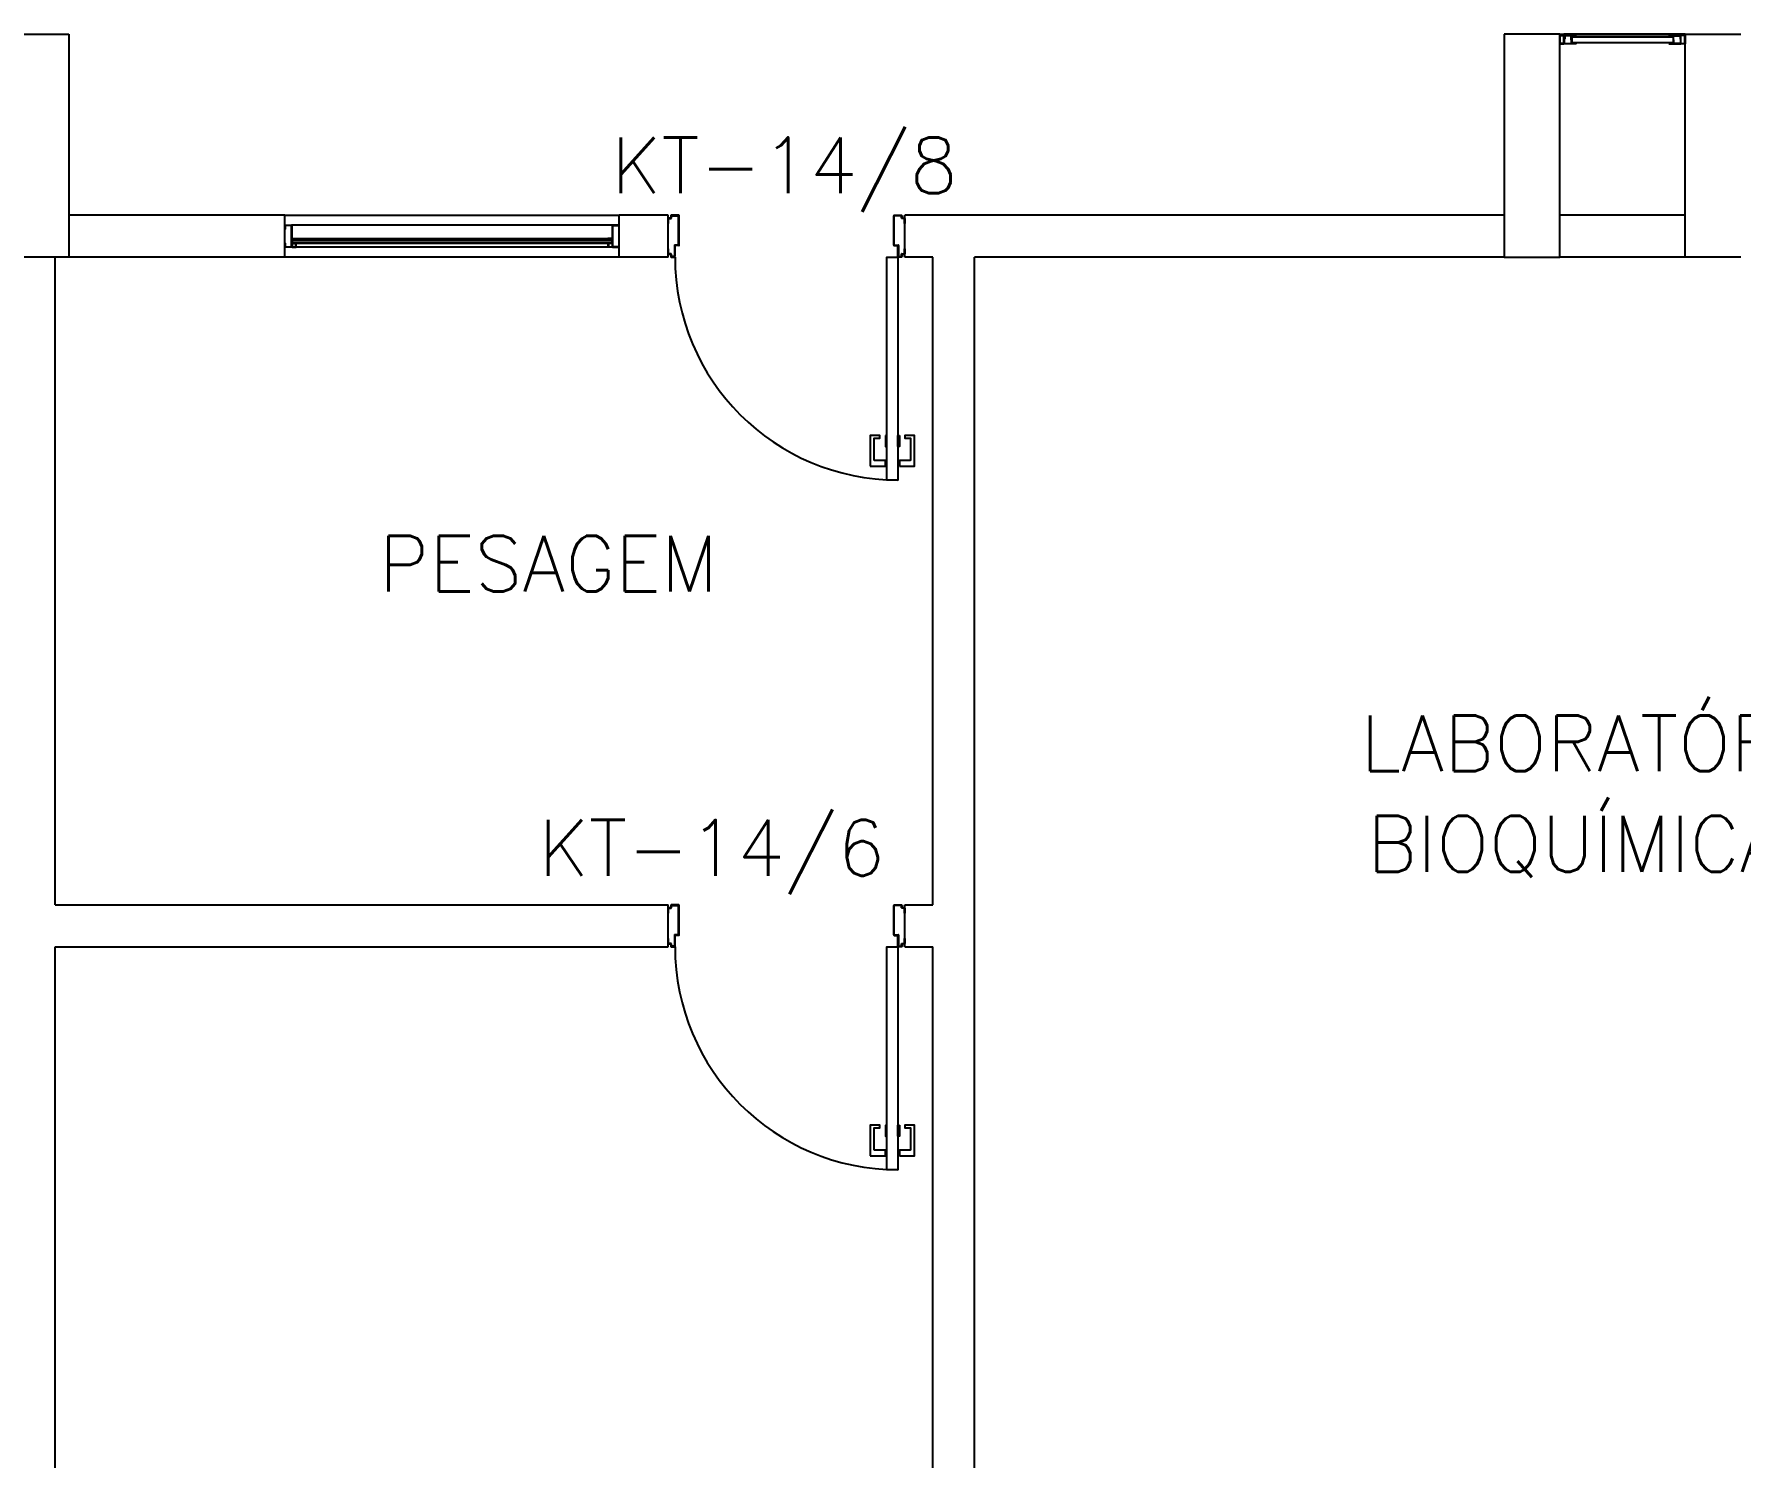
# Model space of a CAD drawing. Header units: millimetres. Extents: x 2686 to 2939, y 1294 to 1441.
# Drawn here: x 2816.2 to 2822.32, y 1426.54 to 1431.65 of the extents above; entities that cross this region are included whole.
import ezdxf

# ---------------------------------------------------------------- set-up
doc = ezdxf.new("R2010")
doc.units = ezdxf.units.MM
for name, color, linetype in [('AR-ALV', 2, 'Continuous'), ('AR-ESQ', 1, 'Continuous'), ('AR-ESTC', 3, 'Continuous'), ('AR-PEITORIL', 1, 'Continuous'), ('AR-PORTA', 1, 'Continuous'), ('DT-ESQ-BAGUETE-C', 1, 'Continuous'), ('DT-ESQ-BAGUETE-V', 1, 'Continuous'), ('DT-ESQ-CHAPA DOBRADA-V', 1, 'Continuous'), ('DT-ESQ-MARCO-V', 1, 'Continuous'), ('DT-ESQ-PERFIL CADEIRA-C', 2, 'Continuous'), ('DT-ESQ-PERFIL CADEIRA-V', 2, 'Continuous'), ('DT-ESQ-PERFIL U-C', 2, 'Continuous'), ('DT-ESQ-VENEZIANA-C', 1, 'Continuous'), ('DT-ESQ-VENEZIANA-V', 1, 'Continuous'), ('DT-ESQ-VIDRO-C', 2, 'Continuous'), ('DT-TXTMOD', 1, 'Continuous'), ('ENDEREÇO', 2, 'Continuous'), ('maçaneta', 1, 'Continuous'), ('mov', 1, 'Continuous'), ('PM-PERFIL U-C', 2, 'Continuous'), ('pm1', 2, 'Continuous'), ('TEXTO', 2, 'Continuous')]:
    doc.layers.add(name, color=color, linetype=linetype)
doc.styles.add('S10', font='simplex.shx', dxfattribs={"height": 0.1})
doc.styles.add('UNB-100', font='simplex.shx', dxfattribs={"height": 0.2})
doc.styles.add('UNB1-100', font='simplex.shx', dxfattribs={"height": 0.2})

# ---------------------------------------------------------------- blocks, each defined once
blk = doc.blocks.new('EF01-P')
at = {"layer": 'DT-ESQ-BAGUETE-C', "ltscale": 0.1}
for points in [[(0.0015, 0.035), (0.015, 0.035), (0.015, 0.0335), (0.0015, 0.0335), (0.0015, 0.005), (0.015, 0.005), (0.015, 0.0035), (0.0015, 0.0035, -0.414214), (0, 0.005), (0, 0.0335, -0.414214)], [(0.4485, 0.035), (0.435, 0.035), (0.435, 0.0335), (0.4485, 0.0335), (0.4485, 0.005), (0.435, 0.005), (0.435, 0.0035), (0.4485, 0.0035, 0.414214), (0.45, 0.005), (0.45, 0.0335, 0.414214)]]:
    blk.add_lwpolyline(points, format="xyb", close=True, dxfattribs=at)
at = {"layer": 'DT-ESQ-PERFIL CADEIRA-C', "ltscale": 0.1}
for points in [[(0.01, 0.0015), (0.01, 0.003), (0.0015, 0.003, 1), (0.0015, 0), (0.015, 0, 0.414214), (0.0165, 0.0015), (0.0165, 0.0335), (0.043, 0.0335)], [(0.043, 0.0065), (0.018, 0.0065), (0.018, 0.0165), (0.0165, 0.0165), (0.0165, 0.0065, 0.414214), (0.018, 0.005), (0.043, 0.005), (0.0565, 0.005, 1), (0.0565, 0.008), (0.043, 0.008), (0.043, 0.02), (0.043, 0.032), (0.0565, 0.032, 1), (0.0565, 0.035), (0.043, 0.035), (0.0165, 0.035, 0.414214), (0.015, 0.0335), (0.015, 0.0015), (0.0015, 0.0015)], [(0.0415, 0.02), (0.0415, 0.032, -0.414214), (0.043, 0.0335), (0.0565, 0.0335)], [(0.0415, 0.02), (0.0415, 0.008, 0.414214), (0.043, 0.0065), (0.0565, 0.0065)], [(0.407, 0.0065), (0.432, 0.0065), (0.432, 0.0165), (0.4335, 0.0165), (0.4335, 0.0065, -0.414214), (0.432, 0.005), (0.407, 0.005), (0.3935, 0.005, -1), (0.3935, 0.008), (0.407, 0.008), (0.407, 0.02), (0.407, 0.032), (0.3935, 0.032, -1), (0.3935, 0.035), (0.407, 0.035), (0.4335, 0.035, -0.414214), (0.435, 0.0335), (0.435, 0.0015), (0.4485, 0.0015)], [(0.4085, 0.02), (0.4085, 0.032, 0.414214), (0.407, 0.0335), (0.3935, 0.0335)], [(0.4085, 0.02), (0.4085, 0.008, -0.414214), (0.407, 0.0065), (0.3935, 0.0065)], [(0.44, 0.0015), (0.44, 0.003), (0.4485, 0.003, -1), (0.4485, 0), (0.435, 0, -0.414214), (0.4335, 0.0015), (0.4335, 0.0335), (0.407, 0.0335)]]:
    blk.add_lwpolyline(points, format="xyb", dxfattribs=at)
at = {"layer": 'DT-ESQ-PERFIL CADEIRA-V', "ltscale": 0.1}
blk.add_line((0.015, 0), (0.435, 0), dxfattribs=at)
at = {"layer": 'DT-ESQ-VENEZIANA-C', "ltscale": 0.1}
for p, q in [((0.043, 0.0105), (0.407, 0.0105)), ((0.043, 0.009), (0.407, 0.009))]:
    blk.add_line(p, q, dxfattribs=at)
at = {"layer": 'DT-ESQ-VENEZIANA-V', "ltscale": 0.1}
blk.add_line((0.043, 0.031), (0.407, 0.031), dxfattribs=at)
blk = doc.blocks.new('EF05B-P')
at = {"layer": 'DT-ESQ-BAGUETE-C', "ltscale": 0.1}
for points in [[(0.039, -0.05), (0.0255, -0.05), (0.0255, -0.0485), (0.039, -0.0485), (0.039, -0.0365), (0.0255, -0.0365), (0.0255, -0.035), (0.039, -0.035, -0.414214), (0.0405, -0.0365), (0.0405, -0.0485, -0.414214)], [(1.161, -0.05), (1.1745, -0.05), (1.1745, -0.0485), (1.161, -0.0485), (1.161, -0.0365), (1.1745, -0.0365), (1.1745, -0.035), (1.161, -0.035, 0.414214), (1.1595, -0.0365), (1.1595, -0.0485, 0.414214)]]:
    blk.add_lwpolyline(points, format="xyb", close=True, dxfattribs=at)
at = {"layer": 'DT-ESQ-BAGUETE-V', "ltscale": 0.1}
blk.add_line((1.161, -0.05), (0.039, -0.05), dxfattribs=at)
at = {"layer": 'DT-ESQ-CHAPA DOBRADA-V', "ltscale": 0.1}
blk.add_line((1.16, -0.067), (0.04, -0.067), dxfattribs=at)
at = {"layer": 'DT-ESQ-MARCO-V', "ltscale": 0.1}
for p, q in [((0.0235, -0.035), (1.1765, -0.035)), ((0.0235, -0.115), (1.1765, -0.115))]:
    blk.add_line(p, q, dxfattribs=at)
at = {"layer": 'DT-ESQ-PERFIL U-C', "ltscale": 0.1}
for points in [[(0.025, -0.0655), (0.025, -0.0655, 0.414214), (0.0235, -0.067), (0.0235, -0.1135), (0.0015, -0.1135), (0.0015, -0.1), (0, -0.1), (0, -0.1135, 0.414214), (0.0015, -0.115), (0.0235, -0.115, 0.414214), (0.025, -0.1135), (0.025, -0.067), (0.04, -0.067, 1), (0.04, -0.064), (0.025, -0.064), (0.025, -0.0365, 0.414214), (0.0235, -0.035), (0.0015, -0.035, 0.414214), (0, -0.0365), (0, -0.05), (0.0015, -0.05), (0.0015, -0.0365), (0.0235, -0.0365), (0.0235, -0.064, 0.414214), (0.025, -0.0655), (0.04, -0.0655)], [(1.175, -0.0655), (1.175, -0.0655, -0.414214), (1.1765, -0.067), (1.1765, -0.1135), (1.1985, -0.1135), (1.1985, -0.1), (1.2, -0.1), (1.2, -0.1135, -0.414214), (1.1985, -0.115), (1.1765, -0.115, -0.414214), (1.175, -0.1135), (1.175, -0.067), (1.16, -0.067, -1), (1.16, -0.064), (1.175, -0.064), (1.175, -0.0365, -0.414214), (1.1765, -0.035), (1.1985, -0.035, -0.414214), (1.2, -0.0365), (1.2, -0.05), (1.1985, -0.05), (1.1985, -0.0365), (1.1765, -0.0365), (1.1765, -0.064, -0.414214), (1.175, -0.0655), (1.16, -0.0655)]]:
    blk.add_lwpolyline(points, format="xyb", dxfattribs=at)
at = {"layer": 'DT-ESQ-VIDRO-C', "ltscale": 0.1}
blk.add_lwpolyline([(0.027, -0.062), (0.027, -0.052), (1.173, -0.052), (1.173, -0.062)], close=True, dxfattribs=at)
at = {"layer": 'DT-TXTMOD', "ltscale": 0.1, "style": 'S10', "flags": 3}
blk.add_attdef('EF05B', (0.05, 0), '', height=0.1, dxfattribs=at)
blk = doc.blocks.new('PM3B')
at = {"layer": 'maçaneta'}
for points in [[(0.02, 0.9), (-0.035, 0.9), (-0.035, 0.79), (0, 0.79), (0, 0.8), (-0.02, 0.8), (-0.02, 0.8785, -0.414214), (-0.0185, 0.88), (0.02, 0.88)], [(0.125, 0.9), (0.07, 0.9), (0.07, 0.88), (0.1085, 0.88, -0.414214), (0.11, 0.8785), (0.11, 0.8), (0.09, 0.8), (0.09, 0.79), (0.125, 0.79)]]:
    blk.add_lwpolyline(points, format="xyb", close=True, dxfattribs=at)
for points in [[(0.02, 0.79), (0.02, 0.83), (0.025, 0.83), (0.025, 0.79)], [(0.07, 0.79), (0.07, 0.83), (0.065, 0.83), (0.065, 0.79)]]:
    blk.add_lwpolyline(points, close=True, dxfattribs=at)
at = {"layer": 'mov'}
blk.add_arc((0.025, 0.15), 0.8, 0, 90, dxfattribs=at)
at = {"layer": 'PM-PERFIL U-C'}
for p, q in [((0, 0.12), (0, 0.1385)), ((0.0015, 0.14), (0.01, 0.14)), ((0.002, 0.138), (0.002, 0.12)), ((0.0105, 0.138), (0.002, 0.138)), ((0.01, 0.14), (0.01, 0.1485)), ((0.0115, 0.15), (0.0235, 0.15)), ((0.012, 0.148), (0.012, 0.1395)), ((0.023, 0.148), (0.012, 0.148)), ((0.023, 0.1085), (0.023, 0.148)), ((0.025, 0.1485), (0.025, 0.109)), ((0.825, 0.1485), (0.825, 0.109)), ((0.8385, 0.15), (0.8265, 0.15)), ((0.827, 0.148), (0.838, 0.148)), ((0.827, 0.1085), (0.827, 0.148)), ((0.838, 0.148), (0.838, 0.1395)), ((0.8395, 0.138), (0.848, 0.138)), ((0.84, 0.14), (0.84, 0.1485)), ((0.8485, 0.14), (0.84, 0.14)), ((0.848, 0.138), (0.848, 0.12)), ((0.85, 0.12), (0.85, 0.1385)), ((0.002, 0.12), (0, 0.12)), ((0.038, 0.107), (0.0245, 0.107)), ((0.0385, 0.109), (0.025, 0.109)), ((0.038, 0.107), (0.038, 0.002)), ((0.04, 0.1075), (0.04, 0.0015)), ((0.81, 0.1075), (0.81, 0.0015)), ((0.8115, 0.109), (0.825, 0.109)), ((0.812, 0.107), (0.8255, 0.107)), ((0.812, 0.107), (0.812, 0.002)), ((0.848, 0.12), (0.85, 0.12)), ((0, 0.03), (0.002, 0.03)), ((0, 0.0115), (0, 0.03)), ((0.01, 0.01), (0.0015, 0.01)), ((0.002, 0.03), (0.002, 0.012)), ((0.002, 0.012), (0.0105, 0.012)), ((0.01, 0.0015), (0.01, 0.01)), ((0.0385, 0), (0.0115, 0)), ((0.012, 0.0105), (0.012, 0.002)), ((0.012, 0.002), (0.038, 0.002)), ((0.8115, 0), (0.8385, 0)), ((0.838, 0.002), (0.812, 0.002)), ((0.838, 0.0105), (0.838, 0.002)), ((0.848, 0.012), (0.8395, 0.012)), ((0.84, 0.0015), (0.84, 0.01)), ((0.84, 0.01), (0.8485, 0.01)), ((0.85, 0.03), (0.848, 0.03)), ((0.848, 0.03), (0.848, 0.012)), ((0.85, 0.0115), (0.85, 0.03))]:
    blk.add_line(p, q, dxfattribs=at)
for centre, start, end in [((0.0015, 0.1385), 90, 180), ((0.0115, 0.1485), 90, 180), ((0.0105, 0.1395), 270, 0), ((0.0235, 0.1485), 360, 90), ((0.8265, 0.1485), 90, 180), ((0.8395, 0.1395), 180, 270), ((0.8385, 0.1485), 0, 90), ((0.8485, 0.1385), 0, 90), ((0.0245, 0.1085), 180, 270), ((0.0385, 0.1075), 0, 90), ((0.8115, 0.1075), 90, 180), ((0.8255, 0.1085), 270, 0), ((0.0015, 0.0115), 180, 270), ((0.0115, 0.0015), 180, 270), ((0.0105, 0.0105), 0, 90), ((0.0385, 0.0015), 269.93864, 0), ((0.8115, 0.0015), 180, 270.06136), ((0.8395, 0.0105), 90, 180), ((0.8385, 0.0015), 270, 0), ((0.8485, 0.0115), 270, 0)]:
    blk.add_arc(centre, 0.0015, start, end, dxfattribs=at)
at = {"layer": 'pm1'}
blk.add_lwpolyline([(0.065, 0.95), (0.065, 0.15), (0.025, 0.15), (0.025, 0.95)], close=True, dxfattribs=at)
blk = doc.blocks.new('PM3')
at = {"layer": 'maçaneta'}
for points in [[(0.02, 0.825), (-0.035, 0.825), (-0.035, 0.715), (0, 0.715), (0, 0.725), (-0.02, 0.725), (-0.02, 0.8035, -0.414214), (-0.0185, 0.805), (0.02, 0.805)], [(0.125, 0.825), (0.07, 0.825), (0.07, 0.805), (0.1085, 0.805, -0.414214), (0.11, 0.8035), (0.11, 0.725), (0.09, 0.725), (0.09, 0.715), (0.125, 0.715)]]:
    blk.add_lwpolyline(points, format="xyb", close=True, dxfattribs=at)
for points in [[(0.02, 0.715), (0.02, 0.755), (0.025, 0.755), (0.025, 0.715)], [(0.07, 0.715), (0.07, 0.755), (0.065, 0.755), (0.065, 0.715)]]:
    blk.add_lwpolyline(points, close=True, dxfattribs=at)
at = {"layer": 'mov'}
blk.add_arc((0.025, 0.075), 0.8, 0, 90, dxfattribs=at)
at = {"layer": 'PM-PERFIL U-C'}
for p, q in [((0, 0.045), (0, 0.0635)), ((0.0015, 0.065), (0.01, 0.065)), ((0.002, 0.063), (0.002, 0.045)), ((0.0105, 0.063), (0.002, 0.063)), ((0.01, 0.065), (0.01, 0.0735)), ((0.0115, 0.075), (0.0235, 0.075)), ((0.012, 0.073), (0.012, 0.0645)), ((0.023, 0.073), (0.012, 0.073)), ((0.023, 0.0335), (0.023, 0.073)), ((0.025, 0.0735), (0.025, 0.034)), ((0.825, 0.0735), (0.825, 0.034)), ((0.8385, 0.075), (0.8265, 0.075)), ((0.827, 0.073), (0.838, 0.073)), ((0.827, 0.0335), (0.827, 0.073)), ((0.838, 0.073), (0.838, 0.0645)), ((0.8395, 0.063), (0.848, 0.063)), ((0.84, 0.065), (0.84, 0.0735)), ((0.8485, 0.065), (0.84, 0.065)), ((0.848, 0.063), (0.848, 0.045)), ((0.85, 0.045), (0.85, 0.0635)), ((0.002, 0.045), (0, 0.045)), ((0.038, 0.032), (0.0245, 0.032)), ((0.0385, 0.034), (0.025, 0.034)), ((0.038, 0.032), (0.038, -0.073)), ((0.04, 0.0325), (0.04, -0.0735)), ((0.81, 0.0325), (0.81, -0.0735)), ((0.8115, 0.034), (0.825, 0.034)), ((0.812, 0.032), (0.8255, 0.032)), ((0.812, 0.032), (0.812, -0.073)), ((0.848, 0.045), (0.85, 0.045)), ((0, -0.045), (0.002, -0.045)), ((0, -0.0635), (0, -0.045)), ((0.002, -0.045), (0.002, -0.063)), ((0.85, -0.045), (0.848, -0.045)), ((0.848, -0.045), (0.848, -0.063)), ((0.85, -0.0635), (0.85, -0.045)), ((0.01, -0.065), (0.0015, -0.065)), ((0.002, -0.063), (0.0105, -0.063)), ((0.01, -0.0735), (0.01, -0.065)), ((0.0385, -0.075), (0.0115, -0.075)), ((0.012, -0.0645), (0.012, -0.073)), ((0.012, -0.073), (0.038, -0.073)), ((0.8115, -0.075), (0.8385, -0.075)), ((0.838, -0.073), (0.812, -0.073)), ((0.838, -0.0645), (0.838, -0.073)), ((0.848, -0.063), (0.8395, -0.063)), ((0.84, -0.0735), (0.84, -0.065)), ((0.84, -0.065), (0.8485, -0.065))]:
    blk.add_line(p, q, dxfattribs=at)
for centre, start, end in [((0.0015, 0.0635), 90, 180), ((0.0115, 0.0735), 90, 180), ((0.0105, 0.0645), 270, 0), ((0.0235, 0.0735), 360, 90), ((0.8265, 0.0735), 90, 180), ((0.8395, 0.0645), 180, 270), ((0.8385, 0.0735), 0, 90), ((0.8485, 0.0635), 0, 90), ((0.0245, 0.0335), 180, 270), ((0.0385, 0.0325), 0, 90), ((0.8115, 0.0325), 90, 180), ((0.8255, 0.0335), 270, 0), ((0.0015, -0.0635), 180, 270), ((0.0115, -0.0735), 180, 270), ((0.0105, -0.0645), 0, 90), ((0.0385, -0.0735), 269.93864, 0), ((0.8115, -0.0735), 180, 270.06136), ((0.8395, -0.0645), 90, 180), ((0.8385, -0.0735), 270, 0), ((0.8485, -0.0635), 270, 0)]:
    blk.add_arc(centre, 0.0015, start, end, dxfattribs=at)
at = {"layer": 'pm1'}
blk.add_lwpolyline([(0.065, 0.875), (0.065, 0.075), (0.025, 0.075), (0.025, 0.875)], close=True, dxfattribs=at)

msp = doc.modelspace()

# ---------------------------------------------------------------- linework, layer by layer
at = {"layer": 'AR-ALV'}
for p, q in [((2817.0957, 1430.9999), (2816.3207, 1430.9999)), ((2817.0957, 1430.8499), (2817.0957, 1430.9999)), ((2818.4707, 1430.9999), (2818.2957, 1430.9999)), ((2818.2957, 1430.8499), (2818.2957, 1430.9999)), ((2818.4707, 1430.8499), (2818.4707, 1430.9999)), ((2821.4707, 1430.9999), (2819.3207, 1430.9999)), ((2819.3207, 1430.8499), (2819.3207, 1430.9999)), ((2822.1207, 1430.9999), (2821.6707, 1430.9999)), ((2816.2707, 1428.5249), (2816.2707, 1430.8499)), ((2817.0957, 1430.8499), (2816.3207, 1430.8499)), ((2818.4707, 1430.8499), (2818.2957, 1430.8499)), ((2819.4207, 1430.8499), (2819.3207, 1430.8499)), ((2819.4207, 1428.5249), (2819.4207, 1430.8499)), ((2819.5707, 1422.5249), (2819.5707, 1430.8499)), ((2821.4707, 1430.8499), (2819.5707, 1430.8499)), ((2822.1207, 1430.8499), (2821.6707, 1430.8499)), ((2816.2707, 1428.5249), (2818.4707, 1428.5249)), ((2818.4707, 1428.3749), (2818.4707, 1428.5249)), ((2819.3207, 1428.3749), (2819.3207, 1428.5249)), ((2819.3207, 1428.5249), (2819.4207, 1428.5249)), ((2816.2707, 1428.3749), (2818.4707, 1428.3749)), ((2816.2707, 1422.5249), (2816.2707, 1428.3749)), ((2819.3207, 1428.3749), (2819.4207, 1428.3749)), ((2819.4207, 1422.5249), (2819.4207, 1428.3749))]:
    msp.add_line(p, q, dxfattribs=at)
at = {"layer": 'AR-ESTC'}
for p, q in [((2816.1207, 1431.6499), (2816.3207, 1431.6499)), ((2816.3207, 1431.6499), (2816.3207, 1430.8499)), ((2821.6707, 1431.6499), (2821.4707, 1431.6499)), ((2821.4707, 1431.6499), (2821.4707, 1430.8499)), ((2821.6707, 1430.8499), (2821.6707, 1431.6499)), ((2822.1207, 1431.6499), (2822.3207, 1431.6499)), ((2822.1207, 1430.8499), (2822.1207, 1431.6499)), ((2816.3207, 1430.8499), (2816.1207, 1430.8499)), ((2821.4707, 1430.8499), (2821.6707, 1430.8499)), ((2822.3207, 1430.8499), (2822.1207, 1430.8499))]:
    msp.add_line(p, q, dxfattribs=at)
at = {"layer": 'AR-PEITORIL'}
for p, q in [((2817.0957, 1430.9999), (2818.2957, 1430.9999)), ((2818.2957, 1430.8499), (2817.0957, 1430.8499))]:
    msp.add_line(p, q, dxfattribs=at)

# ---------------------------------------------------------------- block references
at = {"layer": 'AR-ESQ', "rotation": 180}
for name, p in [('EF01-P', (2822.1207, 1431.6499)), ('EF05B-P', (2818.2957, 1430.8499))]:
    msp.add_blockref(name, p, dxfattribs=at)
at = {"layer": 'AR-PORTA', "rotation": 180}
for name, p in [('PM3B', (2819.3207, 1430.9999)), ('PM3', (2819.3207, 1428.4499))]:
    msp.add_blockref(name, p, dxfattribs=at)

# ---------------------------------------------------------------- texts
at = {"layer": 'ENDEREÇO', "style": 'UNB1-100'}
for s, p in [('KT-14/8', (2818.2669, 1431.0792)), ('KT-14/6', (2818.0067, 1428.63))]:
    msp.add_text(s, height=0.2, dxfattribs=at).set_placement(p)
at = {"layer": 'TEXTO', "style": 'UNB-100'}
for s, p in [('PESAGEM', (2817.4333, 1429.6499)), ('LABORATÓRIO DE', (2820.9558, 1429.0053)), ('BIOQUÍMICA I', (2820.9797, 1428.6442))]:
    msp.add_text(s, height=0.2, dxfattribs=at).set_placement(p)

doc.saveas('drawing.dxf')
